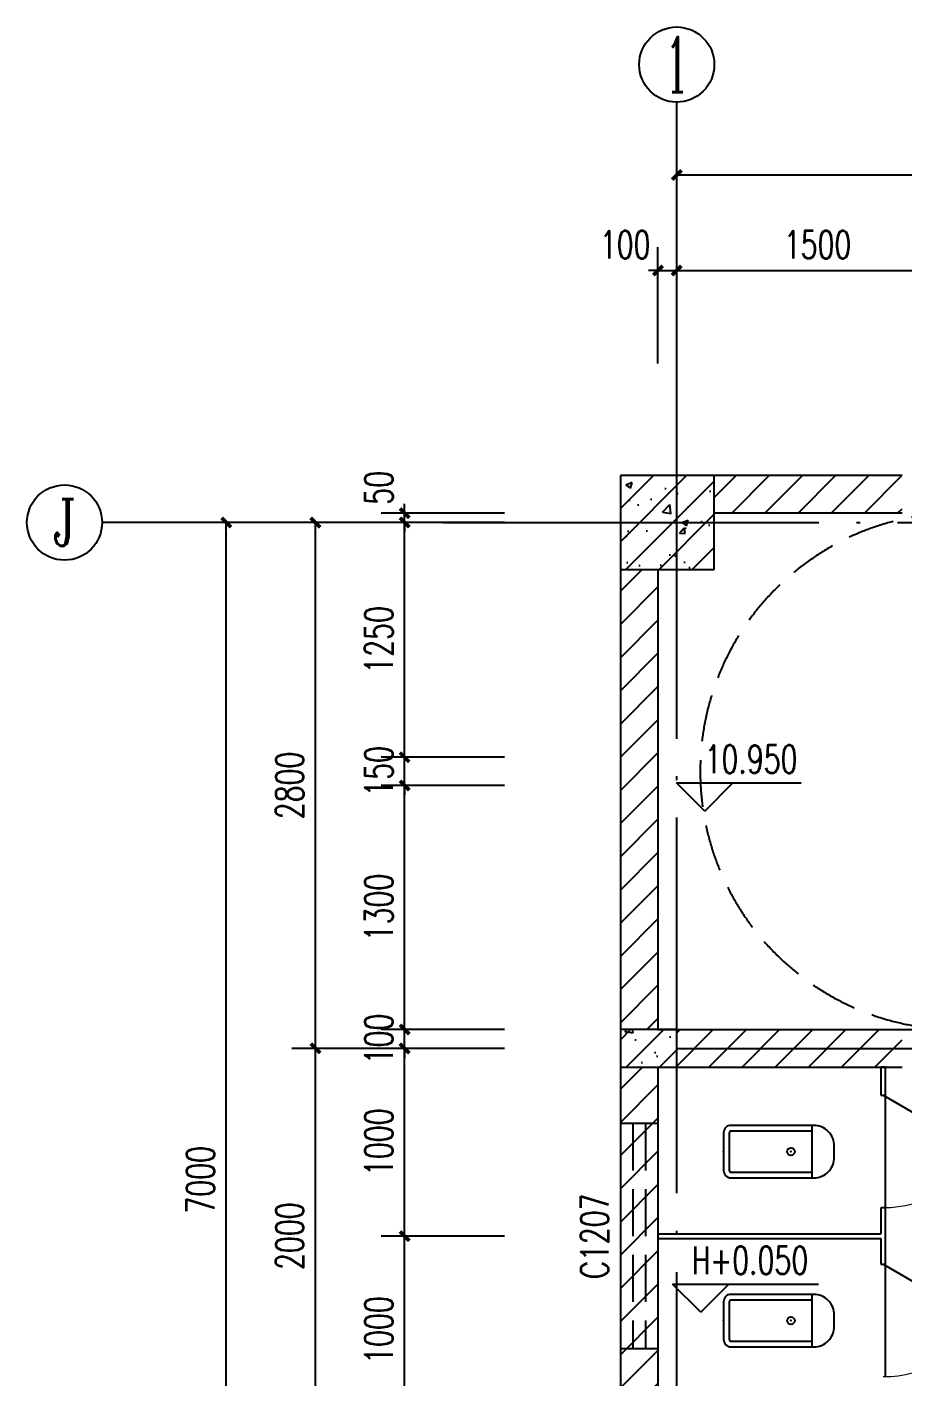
# Model space of a CAD drawing. Extents: x -93062 to 326984, y -142534 to 91021.
# Drawn here: x 164108 to 168769, y -25446 to -18257 of the extents above; entities that cross this region are included whole.
import ezdxf
from ezdxf.enums import TextEntityAlignment as Align

# ---------------------------------------------------------------- set-up
doc = ezdxf.new("R2010")
doc.units = 0
doc.header["$LTSCALE"] = 1000
doc.header["$MEASUREMENT"] = 0
doc.linetypes.add('DASH', pattern=[0.35, 0.25, -0.1])
doc.linetypes.add('DOTE', pattern=[2.42, 2, -0.2, 0.02, -0.2])
doc.layers.get('0').update_dxf_attribs({"color": 8})
doc.layers.get('Defpoints').update_dxf_attribs({"color": 8})
for name, color, linetype in [('AXIS', 8, 'Continuous'), ('AXIS_TEXT', 8, 'Continuous'), ('CENTRE LINE', 8, 'DOTE'), ('COLUMN', 8, 'Continuous'), ('DIM_ELEV', 8, 'Continuous'), ('DIM_SYMB', 8, 'Continuous'), ('DOTE', 8, 'DOTE'), ('LATRINE', 8, 'Continuous'), ('LVTRY', 8, 'Continuous'), ('PUB_DIM', 8, 'Continuous'), ('PUB_HATCH', 8, 'Continuous'), ('PUB_TEXT', 8, 'Continuous'), ('STAIR', 8, 'Continuous'), ('WALL', 8, 'Continuous'), ('WINDOW', 8, 'Continuous'), ('WINDOW_TEXT', 8, 'Continuous')]:
    doc.layers.add(name, color=color, linetype=linetype)
doc.styles.add('_TCH_AXIS', font='COMPLEX', dxfattribs={"bigfont": 'GBCBIG'})
doc.styles.add('_TCH_DIM', font='SIMPLEX', dxfattribs={"bigfont": 'GBCBIG'})
doc.styles.add('_TCH_DIM_T3', font='SIMPLEX', dxfattribs={"width": 0.705882, "bigfont": 'GBCBIG'})
doc.styles.add('_TCH_WINDOW', font='SIMPLEX', dxfattribs={"bigfont": 'GBCBIG'})
doc.styles.add('COMPLEX', font='COMPLEX')
doc.dimstyles.new('_TCH_ARCH&&50', dxfattribs={"dimtxt": 148.75, "dimasz": 50, "dimexe": 125, "dimexo": 150, "dimgap": 63.125, "dimtad": 1, "dimdec": 0, "dimzin": 0, "dimdsep": 46, "dimtxsty": '_TCH_DIM_T3', "dimblk": 'ARCHTICK', "dimcen": 0.09, "dimazin": 2, "dimtfac": 1, "dimtdec": 0, "dimtix": 1, "dimtmove": 2, "dimatfit": 3, "dimfxl": 1, "dimtolj": 1, "dimtzin": 0, "dimarcsym": 0})
pattern_1 = [(45, (0, 89.76), (-88.38838, 88.38838), [])]
pattern_2 = [(45, (0, 0), (-88.38835, 88.38835), []), (50, (0, 0), (358.6301, -31.37607), [37.5, -412.5]), (355, (0, 0), (-69.3757, 376.0961), [30, -330]), (100.4514, (29.9, -2.6), (289.2547, 344.7198), [31.8701, -350.57106]), (46.1842, (0, 100), (533.6205, -82.7595), [56.25, -618.75]), (96.6356, (44.47, 93.1), (467.3314, 487.059), [47.8051, -525.8565]), (351.1842, (0, 100), (467.331, 487.0593), [45, -495]), (21, (50, 75), (298.45353, -201.30945), [37.5, -412.5]), (326, (50, 75), (121.6577, 362.575), [30, -330]), (71.4514, (74.87, 58.22), (420.1113, 161.26525), [31.8701, -350.57106]), (37.5, (0, 0), (6.07993, 166.44693), [0, -326, 0, -335, 0, -331.25]), (7.5, (0, 0), (131.53477, 197.20586), [0, -191, 0, -318.5, 0, -126.25]), (327.5, (-111.5, 0), (266.91122, -11.27744), [0, -125, 0, -390, 0, -517.5]), (317.5, (-161.5, 0), (291.5931, 50.0525), [0, -162.5, 0, -259, 0, -367.5])]

# ---------------------------------------------------------------- blocks, each defined once
blk = doc.blocks.new('_ArchTick')
at = {"color": 0, "linetype": 'ByBlock', "const_width": 0.4}
blk.add_lwpolyline([(-0.5, -0.5), (0.5, 0.5)], dxfattribs=at)
blk = doc.blocks.new('*D789')
at = {"layer": 'Defpoints', "color": 0, "transparency": 16777216}
for p in [(166119.5, -20845.9), (166801, -20845.9), (166801, -20895.9)]:
    blk.add_point(p, dxfattribs=at)
at = {"layer": 'PUB_DIM', "color": 0, "lineweight": -2, "transparency": 16777216}
for p, q in [((166651, -20845.9), (165994.5, -20845.9)), ((166119.5, -20845.9), (166119.5, -20795.9)), ((166119.5, -20895.9), (166119.5, -20845.9)), ((166651, -20895.9), (165994.5, -20895.9)), ((166119.5, -20895.9), (166119.5, -20945.9))]:
    blk.add_line(p, q, dxfattribs=at)
at = {"layer": 'PUB_DIM', "color": 0, "lineweight": -2, "transparency": 16777216, "xscale": 50, "yscale": 50, "zscale": 50}
for p, rotation in [((166119.5, -20845.9), 270), ((166119.5, -20895.9), 90)]:
    blk.add_blockref('_ArchTick', p, dxfattribs=dict(at, rotation=rotation))
at = {"layer": 'PUB_DIM', "color": 0, "transparency": 16777216, "insert": (165982, -20710.9), "char_height": 148.75, "attachment_point": 5, "rotation": 90, "style": '_TCH_DIM_T3'}
blk.add_mtext('\\A1;50', dxfattribs=at)
blk = doc.blocks.new('*D790')
at = {"layer": 'Defpoints', "color": 0, "transparency": 16777216}
for p in [(166119.5, -20895.9), (166801, -20895.9), (166801, -22145.9)]:
    blk.add_point(p, dxfattribs=at)
at = {"layer": 'PUB_DIM', "color": 0, "lineweight": -2, "transparency": 16777216}
for p, q in [((166651, -20895.9), (165994.5, -20895.9)), ((166119.5, -22145.9), (166119.5, -20895.9)), ((166651, -22145.9), (165994.5, -22145.9))]:
    blk.add_line(p, q, dxfattribs=at)
at = {"layer": 'PUB_DIM', "color": 0, "lineweight": -2, "transparency": 16777216, "xscale": 50, "yscale": 50, "zscale": 50}
for p, rotation in [((166119.5, -20895.9), 90), ((166119.5, -22145.9), 270)]:
    blk.add_blockref('_ArchTick', p, dxfattribs=dict(at, rotation=rotation))
at = {"layer": 'PUB_DIM', "color": 0, "transparency": 16777216, "insert": (165982, -21520.9), "char_height": 148.75, "attachment_point": 5, "rotation": 90, "style": '_TCH_DIM_T3'}
blk.add_mtext('\\A1;1250', dxfattribs=at)
blk = doc.blocks.new('*D791')
at = {"layer": 'Defpoints', "color": 0, "transparency": 16777216}
for p in [(166119.5, -22145.9), (166801, -22145.9), (166801, -22295.9)]:
    blk.add_point(p, dxfattribs=at)
at = {"layer": 'PUB_DIM', "color": 0, "lineweight": -2, "transparency": 16777216}
for p, q in [((166119.5, -22145.9), (166119.5, -22095.9)), ((166651, -22145.9), (165994.5, -22145.9)), ((166119.5, -22295.9), (166119.5, -22145.9)), ((166651, -22295.9), (165994.5, -22295.9)), ((166119.5, -22295.9), (166119.5, -22345.9))]:
    blk.add_line(p, q, dxfattribs=at)
at = {"layer": 'PUB_DIM', "color": 0, "lineweight": -2, "transparency": 16777216, "xscale": 50, "yscale": 50, "zscale": 50}
for p, rotation in [((166119.5, -22145.9), 270), ((166119.5, -22295.9), 90)]:
    blk.add_blockref('_ArchTick', p, dxfattribs=dict(at, rotation=rotation))
at = {"layer": 'PUB_DIM', "color": 0, "transparency": 16777216, "insert": (165982, -22220.9), "char_height": 148.75, "attachment_point": 5, "rotation": 90, "style": '_TCH_DIM_T3'}
blk.add_mtext('\\A1;150', dxfattribs=at)
blk = doc.blocks.new('*D792')
at = {"layer": 'Defpoints', "color": 0, "transparency": 16777216}
for p in [(166119.5, -22295.9), (166801, -22295.9), (166801, -23595.9)]:
    blk.add_point(p, dxfattribs=at)
at = {"layer": 'PUB_DIM', "color": 0, "lineweight": -2, "transparency": 16777216}
for p, q in [((166651, -22295.9), (165994.5, -22295.9)), ((166119.5, -23595.9), (166119.5, -22295.9)), ((166651, -23595.9), (165994.5, -23595.9))]:
    blk.add_line(p, q, dxfattribs=at)
at = {"layer": 'PUB_DIM', "color": 0, "lineweight": -2, "transparency": 16777216, "xscale": 50, "yscale": 50, "zscale": 50}
for p, rotation in [((166119.5, -22295.9), 90), ((166119.5, -23595.9), 270)]:
    blk.add_blockref('_ArchTick', p, dxfattribs=dict(at, rotation=rotation))
at = {"layer": 'PUB_DIM', "color": 0, "transparency": 16777216, "insert": (165982, -22945.9), "char_height": 148.75, "attachment_point": 5, "rotation": 90, "style": '_TCH_DIM_T3'}
blk.add_mtext('\\A1;1300', dxfattribs=at)
blk = doc.blocks.new('*D793')
at = {"layer": 'Defpoints', "color": 0, "transparency": 16777216}
for p in [(166119.5, -23595.9), (166801, -23595.9), (166801, -23695.9)]:
    blk.add_point(p, dxfattribs=at)
at = {"layer": 'PUB_DIM', "color": 0, "lineweight": -2, "transparency": 16777216}
for p, q in [((166119.5, -23595.9), (166119.5, -23545.9)), ((166651, -23595.9), (165994.5, -23595.9)), ((166119.5, -23695.9), (166119.5, -23595.9)), ((166651, -23695.9), (165994.5, -23695.9)), ((166119.5, -23695.9), (166119.5, -23745.9))]:
    blk.add_line(p, q, dxfattribs=at)
at = {"layer": 'PUB_DIM', "color": 0, "lineweight": -2, "transparency": 16777216, "xscale": 50, "yscale": 50, "zscale": 50}
for p, rotation in [((166119.5, -23595.9), 270), ((166119.5, -23695.9), 90)]:
    blk.add_blockref('_ArchTick', p, dxfattribs=dict(at, rotation=rotation))
at = {"layer": 'PUB_DIM', "color": 0, "transparency": 16777216, "insert": (165982, -23645.9), "char_height": 148.75, "attachment_point": 5, "rotation": 90, "style": '_TCH_DIM_T3'}
blk.add_mtext('\\A1;100', dxfattribs=at)
blk = doc.blocks.new('*D794')
at = {"layer": 'Defpoints', "color": 0, "transparency": 16777216}
for p in [(166119.5, -23695.9), (166801, -23695.9), (166801, -24695.9)]:
    blk.add_point(p, dxfattribs=at)
at = {"layer": 'PUB_DIM', "color": 0, "lineweight": -2, "transparency": 16777216}
for p, q in [((166651, -23695.9), (165994.5, -23695.9)), ((166119.5, -24695.9), (166119.5, -23695.9)), ((166651, -24695.9), (165994.5, -24695.9))]:
    blk.add_line(p, q, dxfattribs=at)
at = {"layer": 'PUB_DIM', "color": 0, "lineweight": -2, "transparency": 16777216, "xscale": 50, "yscale": 50, "zscale": 50}
for p, rotation in [((166119.5, -23695.9), 90), ((166119.5, -24695.9), 270)]:
    blk.add_blockref('_ArchTick', p, dxfattribs=dict(at, rotation=rotation))
at = {"layer": 'PUB_DIM', "color": 0, "transparency": 16777216, "insert": (165982, -24195.9), "char_height": 148.75, "attachment_point": 5, "rotation": 90, "style": '_TCH_DIM_T3'}
blk.add_mtext('\\A1;1000', dxfattribs=at)
blk = doc.blocks.new('*D795')
at = {"layer": 'Defpoints', "color": 0, "transparency": 16777216}
for p in [(166119.5, -24695.9), (166801, -24695.9), (166801, -25695.9)]:
    blk.add_point(p, dxfattribs=at)
at = {"layer": 'PUB_DIM', "color": 0, "lineweight": -2, "transparency": 16777216}
for p, q in [((166651, -24695.9), (165994.5, -24695.9)), ((166119.5, -25695.9), (166119.5, -24695.9)), ((166651, -25695.9), (165994.5, -25695.9))]:
    blk.add_line(p, q, dxfattribs=at)
at = {"layer": 'PUB_DIM', "color": 0, "lineweight": -2, "transparency": 16777216, "xscale": 50, "yscale": 50, "zscale": 50}
for p, rotation in [((166119.5, -24695.9), 90), ((166119.5, -25695.9), 270)]:
    blk.add_blockref('_ArchTick', p, dxfattribs=dict(at, rotation=rotation))
at = {"layer": 'PUB_DIM', "color": 0, "transparency": 16777216, "insert": (165982, -25195.9), "char_height": 148.75, "attachment_point": 5, "rotation": 90, "style": '_TCH_DIM_T3'}
blk.add_mtext('\\A1;1000', dxfattribs=at)
blk = doc.blocks.new('*D804')
at = {"layer": 'Defpoints', "color": 0, "transparency": 16777216}
for p in [(165169.5, -20895.9), (165851, -20895.9), (165851, -27895.9)]:
    blk.add_point(p, dxfattribs=at)
at = {"layer": 'PUB_DIM', "color": 0, "lineweight": -2, "transparency": 16777216}
for p, q in [((165701, -20895.9), (165044.5, -20895.9)), ((165169.5, -27895.9), (165169.5, -20895.9)), ((165701, -27895.9), (165044.5, -27895.9))]:
    blk.add_line(p, q, dxfattribs=at)
at = {"layer": 'PUB_DIM', "color": 0, "lineweight": -2, "transparency": 16777216, "xscale": 50, "yscale": 50, "zscale": 50}
for p, rotation in [((165169.5, -20895.9), 90), ((165169.5, -27895.9), 270)]:
    blk.add_blockref('_ArchTick', p, dxfattribs=dict(at, rotation=rotation))
at = {"layer": 'PUB_DIM', "color": 0, "transparency": 16777216, "insert": (165032, -24395.9), "char_height": 148.75, "attachment_point": 5, "rotation": 90, "style": '_TCH_DIM_T3'}
blk.add_mtext('\\A1;7000', dxfattribs=at)
blk = doc.blocks.new('*D805')
at = {"layer": 'Defpoints', "color": 0, "transparency": 16777216}
for p in [(165644.5, -20895.9), (166326, -20895.9), (166326, -23695.9)]:
    blk.add_point(p, dxfattribs=at)
at = {"layer": 'PUB_DIM', "color": 0, "lineweight": -2, "transparency": 16777216}
for p, q in [((166176, -20895.9), (165519.5, -20895.9)), ((165644.5, -23695.9), (165644.5, -20895.9)), ((166176, -23695.9), (165519.5, -23695.9))]:
    blk.add_line(p, q, dxfattribs=at)
at = {"layer": 'PUB_DIM', "color": 0, "lineweight": -2, "transparency": 16777216, "xscale": 50, "yscale": 50, "zscale": 50}
for p, rotation in [((165644.5, -20895.9), 90), ((165644.5, -23695.9), 270)]:
    blk.add_blockref('_ArchTick', p, dxfattribs=dict(at, rotation=rotation))
at = {"layer": 'PUB_DIM', "color": 0, "transparency": 16777216, "insert": (165507, -22295.9), "char_height": 148.75, "attachment_point": 5, "rotation": 90, "style": '_TCH_DIM_T3'}
blk.add_mtext('\\A1;2800', dxfattribs=at)
blk = doc.blocks.new('*D806')
at = {"layer": 'Defpoints', "color": 0, "transparency": 16777216}
for p in [(165644.5, -23695.9), (166326, -23695.9), (166326, -25695.9)]:
    blk.add_point(p, dxfattribs=at)
at = {"layer": 'PUB_DIM', "color": 0, "lineweight": -2, "transparency": 16777216}
for p, q in [((166176, -23695.9), (165519.5, -23695.9)), ((165644.5, -25695.9), (165644.5, -23695.9)), ((166176, -25695.9), (165519.5, -25695.9))]:
    blk.add_line(p, q, dxfattribs=at)
at = {"layer": 'PUB_DIM', "color": 0, "lineweight": -2, "transparency": 16777216, "xscale": 50, "yscale": 50, "zscale": 50}
for p, rotation in [((165644.5, -23695.9), 90), ((165644.5, -25695.9), 270)]:
    blk.add_blockref('_ArchTick', p, dxfattribs=dict(at, rotation=rotation))
at = {"layer": 'PUB_DIM', "color": 0, "transparency": 16777216, "insert": (165507, -24695.9), "char_height": 148.75, "attachment_point": 5, "rotation": 90, "style": '_TCH_DIM_T3'}
blk.add_mtext('\\A1;2000', dxfattribs=at)
blk = doc.blocks.new('*D813')
at = {"layer": 'AXIS', "color": 0, "lineweight": -2, "transparency": 16777216}
for p, q in [((167469.2, -20048.5), (167469.2, -19428.6)), ((167569.2, -20048.5), (167569.2, -19428.6)), ((167469.2, -19553.6), (167419.2, -19553.6)), ((167469.2, -19553.6), (167569.2, -19553.6)), ((167569.2, -19553.6), (167619.2, -19553.6))]:
    blk.add_line(p, q, dxfattribs=at)
at = {"layer": 'Defpoints', "color": 0, "transparency": 16777216}
for p in [(167569.2, -19553.6), (167469.2, -20198.5), (167569.2, -20198.5)]:
    blk.add_point(p, dxfattribs=at)
at = {"layer": 'AXIS', "color": 0, "lineweight": -2, "transparency": 16777216, "xscale": 50, "yscale": 50, "zscale": 50}
blk.add_blockref('_ArchTick', (167469.2, -19553.6), dxfattribs=at)
at = {"layer": 'AXIS', "color": 0, "lineweight": -2, "transparency": 16777216, "xscale": 50, "yscale": 50, "zscale": 50, "rotation": 180}
blk.add_blockref('_ArchTick', (167569.2, -19553.6), dxfattribs=at)
at = {"layer": 'AXIS', "color": 0, "transparency": 16777216, "insert": (167294.2, -19416.1), "char_height": 148.75, "attachment_point": 5, "style": '_TCH_DIM_T3'}
blk.add_mtext('\\A1;100', dxfattribs=at)
blk = doc.blocks.new('*D814')
at = {"layer": 'AXIS', "color": 0, "lineweight": -2, "transparency": 16777216}
for p, q in [((167569.2, -20048.5), (167569.2, -19428.6)), ((169069.2, -20048.5), (169069.2, -19428.6)), ((167569.2, -19553.6), (169069.2, -19553.6))]:
    blk.add_line(p, q, dxfattribs=at)
at = {"layer": 'Defpoints', "color": 0, "transparency": 16777216}
for p in [(169069.2, -19553.6), (167569.2, -20198.5), (169069.2, -20198.5)]:
    blk.add_point(p, dxfattribs=at)
at = {"layer": 'AXIS', "color": 0, "lineweight": -2, "transparency": 16777216, "xscale": 50, "yscale": 50, "zscale": 50, "rotation": 180}
blk.add_blockref('_ArchTick', (167569.2, -19553.6), dxfattribs=at)
at = {"layer": 'AXIS', "color": 0, "lineweight": -2, "transparency": 16777216, "xscale": 50, "yscale": 50, "zscale": 50}
blk.add_blockref('_ArchTick', (169069.2, -19553.6), dxfattribs=at)
at = {"layer": 'AXIS', "color": 0, "transparency": 16777216, "insert": (168319.2, -19416.1), "char_height": 148.75, "attachment_point": 5, "style": '_TCH_DIM_T3'}
blk.add_mtext('\\A1;1500', dxfattribs=at)
blk = doc.blocks.new('*D817')
at = {"layer": 'AXIS', "color": 0, "lineweight": -2, "transparency": 16777216}
for p, q in [((167569.2, -20048.5), (167569.2, -18920.1)), ((174669.2, -20048.5), (174669.2, -18920.1)), ((167569.2, -19045.1), (174669.2, -19045.1))]:
    blk.add_line(p, q, dxfattribs=at)
at = {"layer": 'Defpoints', "color": 0, "transparency": 16777216}
for p in [(174669.2, -19045.1), (167569.2, -20198.5), (174669.2, -20198.5)]:
    blk.add_point(p, dxfattribs=at)
at = {"layer": 'AXIS', "color": 0, "lineweight": -2, "transparency": 16777216, "xscale": 50, "yscale": 50, "zscale": 50, "rotation": 180}
blk.add_blockref('_ArchTick', (167569.2, -19045.1), dxfattribs=at)
at = {"layer": 'AXIS', "color": 0, "lineweight": -2, "transparency": 16777216, "xscale": 50, "yscale": 50, "zscale": 50}
blk.add_blockref('_ArchTick', (174669.2, -19045.1), dxfattribs=at)
at = {"layer": 'AXIS', "color": 0, "transparency": 16777216, "insert": (171119.2, -18907.6), "char_height": 148.75, "attachment_point": 5, "style": '_TCH_DIM_T3'}
blk.add_mtext('\\A1;7100', dxfattribs=at)
blk = doc.blocks.new('$lvtry$00000200')
at = {"color": 0}
for p, q in [((-109.8, -40, 0), (-109.8, -469.7, 0)), ((99.8, -30, 0), (-99.8, -30, 0)), ((109.8, -469.7, 0), (109.8, -40, 0))]:
    blk.add_line(p, q, dxfattribs=at)
at = {"color": 0, "elevation": 0}
blk.add_lwpolyline([(99.8, 0), (-99.8, 0, 0.414214), (-139.8, -40), (-139.8, -479.7, 0.414214), (-29.8, -589.7), (29.8, -589.7, 0.414214), (139.8, -479.7), (139.8, -40, 0.414214)], format="xyb", close=True, dxfattribs=at)
blk.add_lwpolyline([(139.8, -469.7), (-139.8, -469.7)], dxfattribs=at)
at = {"color": 0}
blk.add_circle((0, -358.6, 0), 20, dxfattribs=at)
for centre, start, end in [((-99.8, -40, 0), 90, 180), ((99.8, -40, 0), 0, 90)]:
    blk.add_arc(centre, 10, start, end, dxfattribs=at)
for p in [(0, 0), (0, -358.6, 0)]:
    blk.add_point(p, dxfattribs=at)
blk = doc.blocks.new('$TCHSYS$APDOOR2D')
blk.add_line((0.5, 0), (0, 0.866))
at = {"lineweight": 13}
blk.add_arc((0.5, 0), 1, 120, 180, dxfattribs=at)
blk = doc.blocks.new('_AXISO')
blk.add_circle((0, 0), 0.5)
at = {"layer": 'AXIS_TEXT', "style": 'COMPLEX', "width": 1.041667}
blk.add_attdef('A', text='', height=0.56, dxfattribs=at).set_placement((-0.25, -0.28), (0.25, -0.28), align=Align.FIT)

msp = doc.modelspace()

# ---------------------------------------------------------------- hatches: boundary and pattern name
at = {"layer": 'PUB_HATCH'}
h = msp.add_hatch(dxfattribs=at)
h.set_pattern_fill('钢筋混凝土', color=256, scale=50, style=0)
h.set_pattern_definition(pattern_2)
h.paths.add_polyline_path([(167269.2, -21145.9), (167769.2, -21145.9), (167769.2, -20645.9), (167269.2, -20645.9)])
h = msp.add_hatch(dxfattribs=at)
h.set_pattern_fill('普通砖', color=256, scale=50, style=0)
h.set_pattern_definition(pattern_1)
h.paths.add_polyline_path([(167769.2, -20645.9), (167769.2, -20845.9), (168769.2, -20845.9), (168769.2, -20645.9)])
h = msp.add_hatch(dxfattribs=at)
h.set_pattern_fill('普通砖', color=256, scale=50, style=0)
h.set_pattern_definition(pattern_1)
h.paths.add_polyline_path([(167269.2, -23695.9), (167269.2, -23595.9), (167469.2, -23595.9), (167469.2, -21145.9), (167269.2, -21145.9)])
h = msp.add_hatch(dxfattribs=at)
h.set_pattern_fill('钢筋混凝土', color=256, scale=50, style=0)
h.set_pattern_definition(pattern_2)
h.paths.add_polyline_path([(167269.2, -23795.9), (167569.2, -23795.9), (167569.2, -23595.9), (167269.2, -23595.9)])
h = msp.add_hatch(dxfattribs=at)
h.set_pattern_fill('普通砖', color=256, scale=50, style=0)
h.set_pattern_definition(pattern_1)
h.paths.add_polyline_path([(168769.2, -23795.9), (168769.2, -23595.9), (168919.2, -23595.9), (167569.2, -23595.9), (167569.2, -23795.9)])
h = msp.add_hatch(dxfattribs=at)
h.set_pattern_fill('普通砖', color=256, scale=50, style=0)
h.set_pattern_definition(pattern_1)
h.paths.add_polyline_path([(167469.2, -23795.9), (167269.2, -23795.9), (167269.2, -23695.9), (167269.2, -25695.9), (167402.6, -25695.9), (167469.2, -25595.9)])

# ---------------------------------------------------------------- linework, layer by layer
at = {"layer": 'AXIS'}
for p, q in [((167569.2, -19898.5), (167569.2, -18657)), ((166119.5, -20895.9), (164507.8, -20895.9))]:
    msp.add_line(p, q, dxfattribs=at)
msp.add_circle((167569.2, -18457), 200, dxfattribs=at)
at = {"layer": 'CENTRE LINE'}
msp.add_line((167569.2, -23695.9), (178982, -23695.9), dxfattribs=at)
at = {"layer": 'COLUMN'}
for p, q in [((167769.2, -20645.9), (167269.2, -20645.9)), ((167269.2, -20645.9), (167269.2, -21145.9)), ((167769.2, -21145.9), (167769.2, -20645.9)), ((167269.2, -21145.9), (167769.2, -21145.9)), ((167569.2, -23595.9), (167269.2, -23595.9)), ((167269.2, -23595.9), (167269.2, -23795.9)), ((167569.2, -23795.9), (167569.2, -23595.9)), ((167269.2, -23795.9), (167569.2, -23795.9))]:
    msp.add_line(p, q, dxfattribs=at)
at = {"layer": 'DIM_ELEV'}
for p, q in [((167718, -22432.5), (167568, -22282.5)), ((167568, -22282.5), (168232.5, -22282.5)), ((167718, -22432.5), (167868, -22282.5)), ((167697, -25101.5), (167547, -24951.5)), ((167547, -24951.5), (168323.5, -24951.5)), ((167697, -25101.5), (167847, -24951.5))]:
    msp.add_line(p, q, dxfattribs=at)
at = {"layer": 'DIM_SYMB'}
msp.add_lwpolyline([(172569.2, -21495.9, 0, 0, 0), (168269.2, -21495.9, 0, 0, 0), (168269.2, -22945.9, 0, 0, 0), (172139.2, -22945.9, 40, 0, 0), (172289.2, -22945.9, 0, 0, 0)], format="xyseb", dxfattribs=at)
at = {"layer": 'DOTE'}
msp.add_line((166326, -20895.9), (178982, -20895.9), dxfattribs=at)
msp.add_lwpolyline([(167569.2, -29307), (167569.2, -19898.5)], dxfattribs=at)
at = {"layer": 'LATRINE'}
for p, q in [((168656.7, -23795.9), (168656.7, -23945.9)), ((168681.7, -23795.9), (168656.7, -23795.9)), ((168681.7, -23945.9), (168681.7, -23795.9)), ((168656.7, -23945.9), (168681.7, -23945.9)), ((168681.7, -24545.9, 400), (168681.7, -23945.9, 400)), ((168681.7, -24545.9), (168656.7, -24545.9)), ((168656.7, -24545.9), (168656.7, -24683.4)), ((168681.7, -24695.9), (168681.7, -24545.9)), ((167469.2, -24683.4), (168656.7, -24683.4)), ((167469.2, -24683.4), (167469.2, -24708.4)), ((167469.2, -24708.4), (168656.7, -24708.4)), ((168656.7, -24708.4), (168656.7, -24845.9)), ((168681.7, -24845.9), (168681.7, -24695.9)), ((168656.7, -24845.9), (168681.7, -24845.9)), ((168681.7, -25445.9, 400), (168681.7, -24845.9, 400))]:
    msp.add_line(p, q, dxfattribs=at)
at = {"layer": 'STAIR'}
for p, q in [((168769.2, -20845.9), (167769.2, -20845.9)), ((167469.2, -21145.9), (167469.2, -23595.9)), ((167469.2, -23595.9), (169069.2, -23595.9))]:
    msp.add_line(p, q, dxfattribs=at)
at = {"layer": 'STAIR', "color": 251, "linetype": 'DASH'}
msp.add_arc((169069.2, -22220.9), 1375, 90, 270, dxfattribs=at)
at = {"layer": 'WALL'}
for p, q in [((168769.2, -20645.9), (167769.2, -20645.9)), ((168769.2, -20845.9), (167769.2, -20845.9)), ((167269.2, -21145.9), (167269.2, -23595.9)), ((167469.2, -21145.9), (167469.2, -23595.9)), ((167569.2, -23595.9), (168769.2, -23595.9)), ((167269.2, -23795.9), (167269.2, -25695.9)), ((167469.2, -23795.9), (167469.2, -25595.9)), ((167569.2, -23795.9), (168769.2, -23795.9))]:
    msp.add_line(p, q, dxfattribs=at)
at = {"layer": 'WINDOW', "linetype": 'DASH'}
for p, q in [((167469.2, -24095.9, 800), (167269.2, -24095.9, 800)), ((167335.9, -24095.9, 800), (167335.9, -25295.9, 800)), ((167402.6, -24095.9, 800), (167402.6, -25295.9, 800)), ((167469.2, -25295.9, 800), (167269.2, -25295.9, 800))]:
    msp.add_line(p, q, dxfattribs=at)

# ---------------------------------------------------------------- block references
at = {"layer": 'AXIS'}
ref = msp.add_blockref('_AXISO', (164307.8, -20895.9), dxfattribs=dict(at, xscale=400, yscale=400, zscale=400))
ref.add_attrib('A', 'J', dxfattribs={"layer": 'AXIS_TEXT', "height": 248, "style": '_TCH_AXIS'}).set_placement((164242.8, -21019.9), (164372.7, -21019.9), align=Align.FIT)
at = {"layer": 'LATRINE', "xscale": 600, "yscale": -600, "zscale": 25, "rotation": 90}
for p in [(168669.2, -24245.9), (168669.2, -25145.9)]:
    msp.add_blockref('$TCHSYS$APDOOR2D', p, dxfattribs=at)
at = {"layer": 'LVTRY', "rotation": 90}
for p in [(167818.8, -24245.9), (167818.8, -25145.9)]:
    msp.add_blockref('$lvtry$00000200', p, dxfattribs=at)

# ---------------------------------------------------------------- texts
at = {"layer": 'AXIS_TEXT', "style": '_TCH_AXIS'}
msp.add_text('1', height=294.1, dxfattribs=at).set_placement((167506.2, -18604.1), (167632.3, -18604.1), align=Align.FIT)
at = {"layer": 'PUB_TEXT', "style": '_TCH_DIM', "width": 0.705882}
for s, p in [('10.950', (167717.5, -22230)), ('H+0.050', (167648.5, -24899))]:
    msp.add_text(s, height=148.75, dxfattribs=at).set_placement(p)
at = {"layer": 'WINDOW_TEXT', "style": '_TCH_WINDOW', "width": 0.705882}
msp.add_text('C1207', height=148.75, rotation=90, dxfattribs=at).set_placement((167206.1, -24923.4))

# ---------------------------------------------------------------- dimensions: what is measured, and where the dimension line sits
at = {"layer": 'AXIS'}
for p2, distance, picture, middle in [((174669.2, -20198.5), 1153.4, '*D817', (171119.2, -18907.6)), ((169069.2, -20198.5), 644.9, '*D814', (168319.2, -19416.1))]:
    dim = msp.add_aligned_dim(p1=(167569.2, -20198.5), p2=p2, distance=distance, dimstyle='_TCH_ARCH&&50', dxfattribs=at)
    dim.commit()
    dim.dimension.update_dxf_attribs({"geometry": picture, "text_midpoint": middle})
dim = msp.add_linear_dim(base=(167569.2, -19553.6), p1=(167469.2, -20198.5), p2=(167569.2, -20198.5), angle=0, dimstyle='_TCH_ARCH&&50', dxfattribs=at)
dim.commit()
dim.dimension.update_dxf_attribs({"geometry": '*D813', "text_midpoint": (167294.2, -19416.1), "dimtype": 129})
at = {"layer": 'PUB_DIM'}
dim = msp.add_linear_dim(base=(166119.5, -20845.9), p1=(166801, -20895.9), p2=(166801, -20845.9), angle=90, dimstyle='_TCH_ARCH&&50', dxfattribs=at)
dim.commit()
dim.dimension.update_dxf_attribs({"geometry": '*D789', "text_midpoint": (165982, -20710.9), "dimtype": 129})
for p1, p2, picture, middle in [((165851, -27895.9), (165851, -20895.9), '*D804', (165032, -24395.9)), ((166326, -23695.9), (166326, -20895.9), '*D805', (165507, -22295.9)), ((166801, -22145.9), (166801, -20895.9), '*D790', (165982, -21520.9)), ((166801, -22295.9), (166801, -22145.9), '*D791', (165982, -22220.9)), ((166801, -23595.9), (166801, -22295.9), '*D792', (165982, -22945.9)), ((166801, -23695.9), (166801, -23595.9), '*D793', (165982, -23645.9)), ((166326, -25695.9), (166326, -23695.9), '*D806', (165507, -24695.9)), ((166801, -24695.9), (166801, -23695.9), '*D794', (165982, -24195.9)), ((166801, -25695.9), (166801, -24695.9), '*D795', (165982, -25195.9))]:
    dim = msp.add_aligned_dim(p1=p1, p2=p2, distance=681.5, dimstyle='_TCH_ARCH&&50', dxfattribs=at)
    dim.commit()
    dim.dimension.update_dxf_attribs({"geometry": picture, "text_midpoint": middle})

doc.saveas('drawing.dxf')
